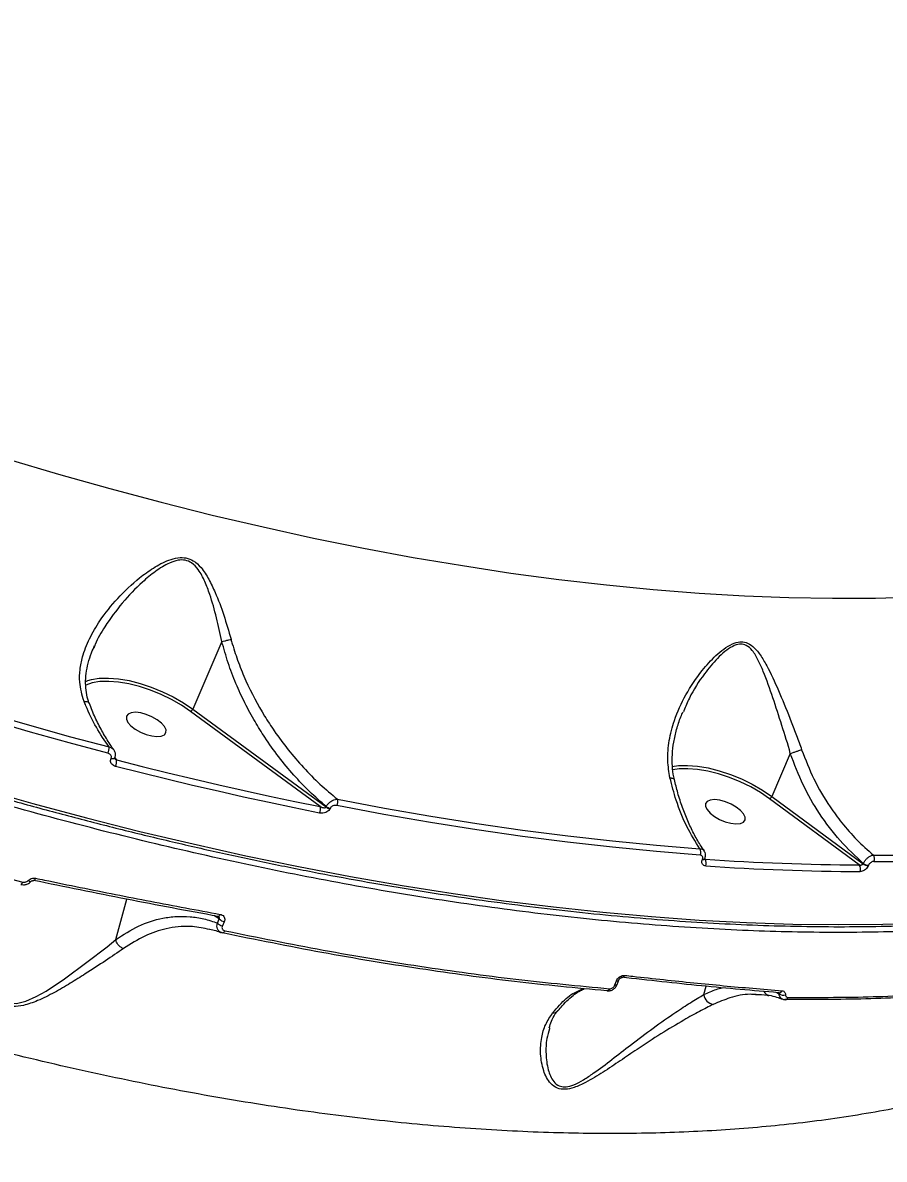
# Model space of a CAD drawing. Header units: millimetres. Extents: x -6521 to 6343, y -6174 to 4868.
# Drawn here: x -4083.4 to -3902.6, y -789.4 to -550.9 of the extents above; entities that cross this region are included whole.
import ezdxf

# ---------------------------------------------------------------- set-up
doc = ezdxf.new("R2010")
doc.units = ezdxf.units.MM
for name, color, linetype in [('DIKOM_ОБЪЕКТ', 7, 'Continuous'), ('DIKOM_РАЗМЕР_ЗОНА', 7, 'Continuous'), ('DIKOM_РАЗМЕР_ОБЪЕКТА', 7, 'Continuous')]:
    doc.layers.add(name, color=color, linetype=linetype)
doc.styles.add('style1', font='arial.ttf', dxfattribs={"width": 0.8})
doc.dimstyles.new('1-50', dxfattribs={"dimtxt": 300, "dimasz": 200, "dimexe": 100, "dimexo": 0, "dimgap": 100, "dimtad": 1, "dimtxsty": 'style1', "dimcen": 200, "dimclrd": 7, "dimclre": 7, "dimclrt": 7, "dimadec": 1, "dimazin": 2, "dimtfac": 1, "dimtmove": 0, "dimatfit": 2, "dimfxl": 0, "dimlwd": 25, "dimlwe": 18, "dimarcsym": 0})

# ---------------------------------------------------------------- blocks, each defined once
blk = doc.blocks.new('*D11')
at = {"layer": 'Defpoints', "color": 0, "transparency": 16777216}
for p in [(2818.82, 364.95), (-5102.52, -1661.02), (-5102.52, -4861.8)]:
    blk.add_point(p, dxfattribs=at)
at = {"layer": 'DIKOM_РАЗМЕР_ОБЪЕКТА', "color": 7, "lineweight": 18, "transparency": 16777216}
for p, q in [((2818.82, 364.95), (2818.82, -4961.8)), ((-5102.52, -1661.02), (-5102.52, -4961.8))]:
    blk.add_line(p, q, dxfattribs=at)
at = {"layer": 'DIKOM_РАЗМЕР_ОБЪЕКТА', "color": 7, "lineweight": 25, "transparency": 16777216}
blk.add_line((2618.82, -4861.8), (-4902.52, -4861.8), dxfattribs=at)
at = {"layer": 'DIKOM_РАЗМЕР_ОБЪЕКТА', "color": 7, "transparency": 16777216}
for points in [[(-4902.52, -4828.46), (-4902.52, -4895.13), (-5102.52, -4861.8)], [(2618.82, -4828.46), (2618.82, -4895.13), (2818.82, -4861.8)]]:
    blk.add_solid(points, dxfattribs=at)
at = {"layer": 'DIKOM_РАЗМЕР_ОБЪЕКТА', "color": 7, "transparency": 16777216, "insert": (-736, -4608.63), "char_height": 300, "attachment_point": 5, "style": 'style1'}
blk.add_mtext('7900', dxfattribs=at)
blk = doc.blocks.new('*D13')
at = {"layer": 'Defpoints', "color": 0, "transparency": 16777216}
for p in [(1683.24, 4867.99), (-4359.52, -3960.36), (6242.61, -3960.36)]:
    blk.add_point(p, dxfattribs=at)
at = {"layer": 'DIKOM_РАЗМЕР_ЗОНА', "color": 7, "lineweight": 18, "transparency": 16777216}
for p, q in [((1683.24, 4867.99), (6342.61, 4867.99)), ((-4359.52, -3960.36), (6342.61, -3960.36))]:
    blk.add_line(p, q, dxfattribs=at)
at = {"layer": 'DIKOM_РАЗМЕР_ЗОНА', "color": 7, "lineweight": 25, "transparency": 16777216}
blk.add_line((6242.61, 4667.99), (6242.61, -3760.36), dxfattribs=at)
at = {"layer": 'DIKOM_РАЗМЕР_ЗОНА', "color": 7, "transparency": 16777216}
for points in [[(6209.28, 4667.99), (6275.95, 4667.99), (6242.61, 4867.99)], [(6209.28, -3760.36), (6275.95, -3760.36), (6242.61, -3960.36)]]:
    blk.add_solid(points, dxfattribs=at)
at = {"layer": 'DIKOM_РАЗМЕР_ЗОНА', "color": 7, "transparency": 16777216, "insert": (5989.44, 630.24), "char_height": 300, "attachment_point": 5, "rotation": 90, "style": 'style1'}
blk.add_mtext('8850', dxfattribs=at)
blk = doc.blocks.new('*D14')
at = {"layer": 'Defpoints', "color": 0, "transparency": 16777216}
for p in [(4318.82, 257.45), (-6520.67, -1799.21), (4318.82, -6073.51)]:
    blk.add_point(p, dxfattribs=at)
at = {"layer": 'DIKOM_РАЗМЕР_ЗОНА', "color": 7, "lineweight": 18, "transparency": 16777216}
for p, q in [((4318.82, 257.45), (4318.82, -6173.51)), ((-6520.67, -1799.21), (-6520.67, -6173.51))]:
    blk.add_line(p, q, dxfattribs=at)
at = {"layer": 'DIKOM_РАЗМЕР_ЗОНА', "color": 7, "lineweight": 25, "transparency": 16777216}
blk.add_line((-6320.67, -6073.51), (4118.82, -6073.51), dxfattribs=at)
at = {"layer": 'DIKOM_РАЗМЕР_ЗОНА', "color": 7, "transparency": 16777216}
for points in [[(-6320.67, -6040.18), (-6320.67, -6106.84), (-6520.67, -6073.51)], [(4118.82, -6040.18), (4118.82, -6106.84), (4318.82, -6073.51)]]:
    blk.add_solid(points, dxfattribs=at)
at = {"layer": 'DIKOM_РАЗМЕР_ЗОНА', "color": 7, "transparency": 16777216, "insert": (-430.65, -5820.34), "char_height": 300, "attachment_point": 5, "style": 'style1'}
blk.add_mtext('10850', dxfattribs=at)

msp = doc.modelspace()

# ---------------------------------------------------------------- linework, layer by layer
at = {"layer": 'DIKOM_ОБЪЕКТ', "color": 7, "linetype": 'Continuous', "lineweight": 15}
for p, q in [((-4068.247, -681.593), (-4068.447, -682.126)), ((-4041.568, -680.748), (-4047.701, -694.911)), ((-4070.259, -689.171), (-4069.67, -688.941)), ((-4020.977, -715.369), (-4048.17, -695.408)), ((-4047.701, -694.911), (-4019.708, -715.458)), ((-3944.611, -695.279), (-3944.715, -695.522)), ((-4064.834, -705.311), (-4064.822, -705.284)), ((-4064.06, -705.197), (-4064.048, -705.17)), ((-4064.051, -705.142), (-4063.673, -705.596)), ((-3922.289, -704.242), (-3926.18, -713.228)), ((-3907.829, -727.603), (-3926.649, -713.726)), ((-3926.18, -713.228), (-3907.013, -727.361)), ((-4019.708, -715.458), (-4019.671, -715.373)), ((-4018.839, -715.738), (-4018.876, -715.823)), ((-3940.752, -726.488), (-3940.732, -726.442)), ((-3940.274, -726.324), (-3940.254, -726.278)), ((-3940.255, -726.279), (-3940.135, -726.425)), ((-3907.013, -727.361), (-3906.984, -727.295)), ((-3905.88, -727.69), (-3905.908, -727.756)), ((-4063.843, -743.281), (-4061.533, -734.812)), ((-4042.123, -738.958), (-4043.295, -738.261)), ((-4042.508, -739.814), (-4042.123, -738.958)), ((-4044.132, -741.139), (-4044.596, -741.069)), ((-4041.086, -739.535), (-4041.47, -740.388)), ((-4041.448, -741.887), (-4041.681, -741.793)), ((-3959.09, -752.806), (-3958.774, -751.942)), ((-3940.406, -754.804), (-3939.934, -753.075)), ((-3929.476, -754.83), (-3929.619, -754.822)), ((-3925.111, -754.399), (-3924.67, -754.643)), ((-3972.802, -761.815), (-3972.846, -761.985))]:
    msp.add_line(p, q, dxfattribs=at)
at = {"layer": 'DIKOM_ОБЪЕКТ', "color": 7, "linetype": 'Continuous', "lineweight": 15, "flags": 128}
for points in [[(-4086.727, -642.39), (-4075.882, -645.613), (-4065.068, -648.66), (-4054.297, -651.527), (-4043.578, -654.212), (-4032.921, -656.713), (-4022.336, -659.027), (-4011.833, -661.153), (-4001.422, -663.087), (-3991.112, -664.829), (-3980.913, -666.376), (-3970.834, -667.727), (-3960.886, -668.882), (-3951.076, -669.839), (-3941.415, -670.596), (-3931.911, -671.154), (-3922.573, -671.512), (-3913.41, -671.669), (-3904.43, -671.625), (-3895.641, -671.381)], [(-4065.474, -704.171), (-4073.585, -702.008), (-4081.719, -699.754), (-4089.872, -697.407), (-4098.04, -694.97), (-4106.219, -692.443), (-4114.407, -689.828), (-4122.6, -687.126), (-4130.794, -684.337)], [(-4130.424, -683.085), (-4122.249, -685.867), (-4114.074, -688.564), (-4105.904, -691.173), (-4097.743, -693.694), (-4089.593, -696.126), (-4081.458, -698.467), (-4073.342, -700.717), (-4065.249, -702.874)], [(-4048.17, -695.408), (-4050.064, -694.127), (-4052.13, -692.94), (-4054.321, -691.873), (-4056.585, -690.953), (-4058.869, -690.202), (-4061.121, -689.636), (-4063.287, -689.268), (-4065.316, -689.107), (-4067.162, -689.158), (-4068.781, -689.419), (-4070.135, -689.883), (-4070.235, -689.931)], [(-4069.67, -688.941), (-4068.957, -688.734), (-4067.287, -688.465), (-4065.384, -688.413), (-4063.291, -688.578), (-4061.057, -688.957), (-4058.735, -689.541), (-4056.379, -690.316), (-4054.044, -691.265), (-4051.785, -692.364), (-4049.654, -693.589), (-4047.701, -694.911)], [(-4060.652, -698.423), (-4059.754, -699.122), (-4058.669, -699.742), (-4057.487, -700.232), (-4056.301, -700.551), (-4055.21, -700.675), (-4054.3, -700.593), (-4053.646, -700.313), (-4053.301, -699.855), (-4053.293, -699.259), (-4053.622, -698.571), (-4054.261, -697.848), (-4055.16, -697.148), (-4056.245, -696.528), (-4057.427, -696.039), (-4058.613, -695.719), (-4059.704, -695.595), (-4060.614, -695.677), (-4061.267, -695.958), (-4061.613, -696.415), (-4061.621, -697.012), (-4061.292, -697.7), (-4060.652, -698.423)], [(-4064.059, -705.195), (-4064.063, -705.203), (-4064.135, -705.286), (-4064.256, -705.341), (-4064.42, -705.364), (-4064.616, -705.353), (-4064.834, -705.311)], [(-4064.049, -705.17), (-4064.051, -705.176), (-4064.123, -705.259), (-4064.245, -705.314), (-4064.408, -705.337), (-4064.604, -705.327), (-4064.822, -705.284)], [(-4063.673, -705.596), (-4058.283, -706.967), (-4052.906, -708.296), (-4047.543, -709.582), (-4042.195, -710.825), (-4036.864, -712.026), (-4031.55, -713.184), (-4026.254, -714.298), (-4020.977, -715.369)], [(-4021.085, -716.73), (-4026.374, -715.657), (-4031.683, -714.54), (-4037.009, -713.379), (-4042.354, -712.175), (-4047.714, -710.929), (-4053.09, -709.64), (-4058.48, -708.308), (-4063.883, -706.934)], [(-3947.103, -706.977), (-3945.766, -706.783), (-3943.863, -706.73), (-3941.77, -706.896), (-3939.536, -707.275), (-3937.214, -707.859), (-3934.858, -708.634), (-3932.523, -709.583), (-3930.264, -710.682), (-3928.133, -711.907), (-3926.18, -713.228)], [(-3926.649, -713.726), (-3928.543, -712.445), (-3930.609, -711.257), (-3932.8, -710.191), (-3935.064, -709.271), (-3937.349, -708.519), (-3939.6, -707.953), (-3941.766, -707.585), (-3943.795, -707.425), (-3945.641, -707.476), (-3946.958, -707.668)], [(-4092.577, -711.545), (-4081.264, -714.733), (-4069.993, -717.743), (-4058.774, -720.572), (-4047.615, -723.217), (-4036.525, -725.677), (-4025.516, -727.95), (-4014.595, -730.033), (-4003.772, -731.925), (-3993.055, -733.623), (-3982.455, -735.128), (-3971.98, -736.437), (-3961.638, -737.549), (-3951.439, -738.464), (-3941.391, -739.181), (-3931.502, -739.698), (-3921.781, -740.016), (-3912.237, -740.135), (-3902.876, -740.054), (-3893.707, -739.773)], [(-3941.202, -725.554), (-3950.356, -724.815), (-3959.629, -723.915), (-3969.017, -722.853), (-3978.512, -721.631), (-3988.107, -720.249), (-3997.797, -718.709), (-4007.575, -717.011), (-4017.433, -715.157)], [(-4017.314, -713.836), (-4007.478, -715.687), (-3997.722, -717.381), (-3988.053, -718.918), (-3978.479, -720.296), (-3969.005, -721.516), (-3959.638, -722.575), (-3950.384, -723.473), (-3941.251, -724.21)], [(-3939.131, -716.741), (-3938.233, -717.44), (-3937.148, -718.06), (-3935.966, -718.549), (-3934.78, -718.869), (-3933.689, -718.993), (-3932.779, -718.911), (-3932.125, -718.63), (-3931.78, -718.173), (-3931.772, -717.576), (-3932.101, -716.888), (-3932.74, -716.166), (-3933.639, -715.466), (-3934.723, -714.846), (-3935.906, -714.357), (-3937.092, -714.037), (-3938.183, -713.913), (-3939.093, -713.995), (-3939.746, -714.276), (-3940.092, -714.733), (-3940.1, -715.33), (-3939.771, -716.017), (-3939.131, -716.741)], [(-4083.362, -731.215), (-4083.417, -731.339), (-4083.475, -731.449), (-4083.533, -731.543), (-4083.591, -731.617), (-4083.647, -731.671), (-4083.699, -731.704), (-4083.747, -731.714), (-4083.789, -731.7)], [(-4082.24, -730.885), (-4082.105, -730.981), (-4081.98, -731.055), (-4081.87, -731.107), (-4081.778, -731.132), (-4081.709, -731.132), (-4081.667, -731.109)], [(-4080.684, -730.401), (-4080.736, -730.538), (-4080.791, -730.658), (-4080.847, -730.757), (-4080.902, -730.833), (-4080.955, -730.883), (-4081.005, -730.906), (-4081.036, -730.906)], [(-4092.302, -735.902), (-4092.529, -736.645), (-4092.871, -741.034), (-4092.35, -745.963), (-4091.472, -749.719), (-4089.909, -753.44), (-4088.301, -755.539), (-4087.792, -755.944), (-4086.27, -756.62), (-4084.65, -756.695), (-4082.698, -756.221), (-4080.511, -755.25), (-4078.458, -754.07), (-4074.594, -751.492), (-4069.898, -748.051), (-4065.674, -744.769), (-4063.846, -743.292), (-4063.844, -743.29), (-4063.844, -743.29)], [(-4042.355, -738.466), (-4042.376, -738.461), (-4042.43, -738.425)], [(-4041.936, -737.982), (-4041.993, -738.117), (-4042.054, -738.234), (-4042.119, -738.33), (-4042.186, -738.402), (-4042.252, -738.449), (-4042.316, -738.468), (-4042.355, -738.466)], [(-4040.959, -741.414), (-4041.015, -741.538), (-4041.075, -741.647), (-4041.139, -741.739), (-4041.204, -741.813), (-4041.268, -741.865), (-4041.332, -741.895), (-4041.392, -741.902), (-4041.448, -741.887)], [(-3957.009, -750.784), (-3957.077, -750.917), (-3957.155, -751.032), (-3957.241, -751.124), (-3957.332, -751.193), (-3957.427, -751.235), (-3957.523, -751.25), (-3957.569, -751.247)], [(-3960.214, -753.585), (-3960.27, -753.709), (-3960.336, -753.818), (-3960.409, -753.909), (-3960.488, -753.98), (-3960.57, -754.029), (-3960.655, -754.056), (-3960.739, -754.06), (-3960.821, -754.04)], [(-3924.64, -754.48), (-3924.704, -754.468), (-3924.807, -754.426)], [(-3923.327, -755.891), (-3923.362, -755.889), (-3923.457, -755.868)]]:
    msp.add_lwpolyline(points, dxfattribs=at)
at = {"layer": 'DIKOM_ОБЪЕКТ', "color": 7, "linetype": 'Continuous', "lineweight": 15}
for centre, radius, start, end in [((-4048.564, -694.568), 0.928, 295.10575, 338.32716), ((-4067.81, -703.097), 2.571, 335.32473, 4.97568), ((-4066.066, -705.906), 2.412, 334.79256, 7.38755), ((-4019.241, -714.328), 1.988, 335.3697, 14.32445), ((-3927.043, -712.886), 0.928, 295.08471, 338.33365), ((-4022.832, -715.907), 1.931, 334.77907, 16.16407), ((-4018.441, -713.699), 2.168, 234.23849, 258.43477), ((-4018.404, -713.611), 2.171, 234.27094, 258.43588), ((-3902.91, -378.962), 346.578, 269.67694, 280.60471), ((-3902.778, -379.536), 347.35, 269.67727, 280.60487), ((-3942.605, -724.932), 1.534, 336.10444, 28.08285), ((-3940.637, -726.046), 0.457, 255.46148, 322.89875), ((-3940.617, -725.999), 0.458, 255.45848, 322.37766), ((-3906.069, -235.77), 491.836, 266.02834, 269.79498), ((-3941.403, -727.199), 1.486, 335.62951, 31.39317), ((-3906.026, -726.326), 1.405, 336.72397, 34.27924), ((-3905.902, -236), 492.996, 266.0282, 269.79495), ((-3908.933, -728.436), 1.383, 336.2611, 37.05422), ((-3905.809, -725.738), 2.021, 233.43437, 267.17651), ((-3905.781, -725.674), 2.019, 233.41539, 267.19549), ((-4040.589, -737.42), 2.172, 225.07869, 256.78526), ((-4040.972, -738.263), 2.183, 225.28915, 256.81529), ((-3958.974, -752.34), 0.479, 256.07471, 323.48342), ((-3958.659, -751.478), 0.478, 256.06634, 324.06147), ((-3938.16, -754.646), 2.251, 184.02149, 262.3989), ((-3926.537, -753.512), 1.475, 206.68458, 258.67551), ((-3923.814, -753.512), 1.419, 232.86406, 290.47162), ((-3924.641, -753.846), 0.634, 270.06435, 344.53681), ((-3923.391, -755.28), 0.615, 275.96575, 346.93898), ((-3972.164, -757.197), 1.483, 269.91543, 318.39013)]:
    msp.add_arc(centre, radius, start, end, dxfattribs=at)
for points, knots in [([(-3765.298, -698.941), (-3765.314, -698.958), (-3767.809, -701.654), (-3773.862, -706.486), (-3783.536, -713.319), (-3794.379, -719.348), (-3806.148, -724.659), (-3818.809, -729.24), (-3832.557, -733.172), (-3847.394, -736.411), (-3863.292, -738.93), (-3879.902, -740.672), (-3897.149, -741.651), (-3914.948, -741.895), (-3933.588, -741.408), (-3953.041, -740.159), (-3973.257, -738.135), (-3993.791, -735.38), (-4014.565, -731.921), (-4035.497, -727.8), (-4056.929, -722.948), (-4078.806, -717.353), (-4101.06, -711.014), (-4123.204, -704.072), (-4145.162, -696.566), (-4166.867, -688.543), (-4188.674, -679.874), (-4210.508, -670.562), (-4232.293, -660.624), (-4252.648, -650.716), (-4271.57, -640.951), (-4289.089, -631.425), (-4306.302, -621.57), (-4323.157, -611.406), (-4339.474, -601.047), (-4355.175, -590.542), (-4368.704, -581.042), (-4376.889, -574.975), (-4380.222, -572.505)], [0, 0, 0, 0, 0.0001879, 0.03034, 0.0605166, 0.0906687, 0.1199697, 0.1492933, 0.1785943, 0.2087464, 0.2389231, 0.2690751, 0.2983758, 0.3276989, 0.3569996, 0.3871514, 0.4173276, 0.4474792, 0.4767802, 0.5061035, 0.5354045, 0.5655563, 0.5957329, 0.6258849, 0.6551857, 0.6845092, 0.7138099, 0.743962, 0.7741384, 0.8042903, 0.8297914, 0.8553222, 0.880853, 0.906626, 0.9323987, 0.9575224, 0.9827031, 1, 1, 1, 1]), ([(-4260.921, -645.035), (-4259.138, -645.948), (-4253.968, -648.594), (-4245.337, -652.891), (-4235.008, -657.887), (-4224.599, -662.766), (-4214.12, -667.525), (-4203.578, -672.16), (-4192.981, -676.669), (-4182.338, -681.047), (-4171.656, -685.291), (-4160.944, -689.399), (-4150.208, -693.366), (-4139.459, -697.191), (-4128.703, -700.87), (-4117.948, -704.4), (-4107.203, -707.78), (-4096.476, -711.005), (-4085.774, -714.074), (-4075.107, -716.985), (-4064.481, -719.735), (-4053.905, -722.322), (-4043.387, -724.745), (-4032.934, -727.001), (-4022.555, -729.089), (-4012.257, -731.007), (-4002.048, -732.753), (-3991.935, -734.327), (-3981.927, -735.728), (-3972.031, -736.953), (-3962.253, -738.002), (-3952.602, -738.875), (-3943.085, -739.57), (-3933.708, -740.088), (-3924.479, -740.426), (-3915.405, -740.587), (-3906.492, -740.568), (-3897.748, -740.371), (-3889.178, -739.995), (-3880.789, -739.44), (-3872.588, -738.707), (-3864.58, -737.797), (-3856.772, -736.708), (-3849.169, -735.444), (-3841.778, -734.004), (-3834.603, -732.389), (-3827.65, -730.601), (-3820.925, -728.641), (-3814.433, -726.509), (-3808.178, -724.209), (-3802.166, -721.74), (-3796.401, -719.106), (-3790.888, -716.307), (-3785.631, -713.347), (-3780.634, -710.227), (-3775.899, -706.952), (-3771.444, -703.516), (-3767.78, -700.428), (-3765.714, -698.426), (-3764.94, -697.676)], [0, 0, 0, 0, 0.0093746, 0.0271864, 0.0449983, 0.0628104, 0.0806222, 0.0984342, 0.1162461, 0.1340578, 0.1518699, 0.1696818, 0.1874937, 0.2053059, 0.2231182, 0.2409306, 0.2587433, 0.2765562, 0.2943693, 0.3121826, 0.3299962, 0.3478101, 0.3656245, 0.3834393, 0.4012543, 0.41907, 0.4368861, 0.4547026, 0.4725198, 0.4903376, 0.508156, 0.5259752, 0.5437951, 0.5616156, 0.579437, 0.5972592, 0.6150823, 0.6329063, 0.6507312, 0.668557, 0.6863838, 0.7042114, 0.7220398, 0.7398689, 0.7576988, 0.7755291, 0.7933595, 0.8111899, 0.8290198, 0.8468487, 0.8646758, 0.8825007, 0.9003223, 0.9181399, 0.9359524, 0.9537585, 0.9715574, 0.9893479, 1, 1, 1, 1]), ([(-3821.609, -742.002), (-3821.868, -742.278), (-3824.197, -744.769), (-3829.411, -749.082), (-3837.297, -754.884), (-3846.408, -760.369), (-3856.696, -765.494), (-3868.257, -770.158), (-3880.831, -774.221), (-3894.421, -777.634), (-3909.006, -780.364), (-3924.104, -782.322), (-3939.618, -783.539), (-3955.449, -784.064), (-3972.025, -783.912), (-3989.323, -783.049), (-4007.297, -781.459), (-4025.951, -779.125), (-4045.237, -776.017), (-4065.203, -772.103), (-4085.557, -767.419), (-4105.812, -762.086), (-4125.792, -756.197), (-4145.422, -749.825), (-4165.254, -742.807), (-4185.229, -735.143), (-4205.28, -726.849), (-4224.851, -718.167), (-4243.891, -709.15), (-4262.362, -699.858), (-4280.68, -690.09), (-4298.766, -679.857), (-4316.608, -669.208), (-4328.076, -661.85), (-4333.808, -658.172)], [0, 0, 0, 0, 0.0036233, 0.0326775, 0.0620207, 0.0913641, 0.1238025, 0.1562658, 0.1887038, 0.222098, 0.2555199, 0.2889135, 0.3203314, 0.3517729, 0.3831903, 0.4155145, 0.4478649, 0.4801888, 0.5136821, 0.5471754, 0.5811497, 0.6151241, 0.6470334, 0.6789679, 0.7108777, 0.7437171, 0.7765833, 0.8094233, 0.8407555, 0.8721105, 0.903443, 0.9356206, 0.9678223, 1, 1, 1, 1]), ([(-4070.502, -693.299), (-4070.893, -691.957), (-4071.528, -689.779), (-4071.383, -686.618), (-4070.782, -683.563), (-4069.432, -680.094), (-4066.996, -675.93), (-4063.504, -671.575), (-4059.619, -667.904), (-4055.974, -665.244), (-4053.256, -663.763), (-4050.887, -663.098), (-4049.078, -663.116), (-4047.354, -663.811), (-4045.713, -665.364), (-4044.255, -667.663), (-4042.683, -670.994), (-4041.115, -675.201), (-4040.147, -678.576), (-4039.658, -680.279)], [0, 0, 0, 0, 0.0742585, 0.1205074, 0.1678163, 0.2375798, 0.3094452, 0.4056713, 0.5047072, 0.5602494, 0.6168549, 0.6484756, 0.6753875, 0.7024584, 0.7386862, 0.787109, 0.836819, 0.9176523, 1, 1, 1, 1]), ([(-4041.568, -680.748), (-4041.928, -679.075), (-4042.654, -675.7), (-4043.85, -671.507), (-4045.105, -668.135), (-4046.276, -665.841), (-4047.687, -664.263), (-4049.232, -663.589), (-4050.887, -663.64), (-4053.052, -664.409), (-4055.563, -666.006), (-4058.927, -668.795), (-4062.62, -672.634), (-4065.833, -677.103), (-4067.712, -680.149), (-4068.22, -681.519), (-4068.247, -681.593)], [0, 0, 0, 0, 0.1078203, 0.2173881, 0.2807183, 0.3450999, 0.3901157, 0.4226923, 0.4552503, 0.4947601, 0.5669343, 0.6411622, 0.7698289, 0.9015444, 0.9946675, 1, 1, 1, 1]), ([(-4069.363, -693.737), (-4069.427, -693.588), (-4069.742, -692.856), (-4070.027, -691.44), (-4070.212, -689.486), (-4070.084, -687.416), (-4069.648, -685.278), (-4069.055, -683.314), (-4068.504, -682.096), (-4068.276, -681.591)], [0, 0, 0, 0, 0.0396761, 0.1943892, 0.3571714, 0.5261974, 0.700029, 0.8755511, 1, 1, 1, 1]), ([(-4041.566, -680.746), (-4041.566, -680.746), (-4041.567, -680.747), (-4041.568, -680.747), (-4041.568, -680.748), (-4041.568, -680.748)], [0, 0, 0, 0, 0.3323356, 0.6759949, 1, 1, 1, 1]), ([(-4041.566, -680.746), (-4041.378, -680.703), (-4041.002, -680.617), (-4040.393, -680.468), (-4039.944, -680.353), (-4039.725, -680.296), (-4039.658, -680.279)], [0, 0, 0, 0, 0.32524, 0.6505516, 0.8925209, 1, 1, 1, 1]), ([(-4019.671, -715.373), (-4020.848, -714.34), (-4023.2, -712.275), (-4026.53, -708.768), (-4029.688, -704.969), (-4032.385, -701.196), (-4034.743, -697.414), (-4036.782, -693.664), (-4038.678, -689.54), (-4040.329, -685.236), (-4041.154, -682.243), (-4041.566, -680.746)], [0, 0, 0, 0, 0.1183263, 0.236653, 0.3581428, 0.479628, 0.5712562, 0.6768315, 0.7823898, 0.8912054, 1, 1, 1, 1]), ([(-4039.658, -680.279), (-4039.567, -680.606), (-4039.11, -682.254), (-4038.132, -685.182), (-4036.024, -690.323), (-4033.469, -695.125), (-4030.376, -699.877), (-4027.677, -703.504), (-4024.469, -707.227), (-4021.027, -710.719), (-4018.552, -712.797), (-4017.314, -713.836)], [0, 0, 0, 0, 0.0242927, 0.1222464, 0.220215, 0.4215123, 0.5118877, 0.6322319, 0.7525881, 0.8762946, 1, 1, 1, 1]), ([(-3947.55, -709.339), (-3947.746, -708.134), (-3948.167, -705.546), (-3947.788, -701.479), (-3946.582, -696.818), (-3944.306, -691.814), (-3941.262, -687.25), (-3938.442, -684.118), (-3936.266, -682.281), (-3934.571, -681.229), (-3933.292, -680.852), (-3932.217, -680.796), (-3931.067, -681.036), (-3929.591, -682.169), (-3928.217, -684.049), (-3926.467, -687.203), (-3924.451, -691.684), (-3922.49, -696.502), (-3920.968, -700.479), (-3920.265, -702.45), (-3919.912, -703.441)], [0, 0, 0, 0, 0.0590541, 0.1267724, 0.1965302, 0.2899961, 0.3861933, 0.4527707, 0.4864322, 0.5209057, 0.5489127, 0.5542488, 0.580045, 0.6152108, 0.6617332, 0.7094924, 0.8061379, 0.9056043, 0.9525521, 1, 1, 1, 1]), ([(-3922.287, -704.241), (-3922.288, -704.24), (-3922.786, -702.247), (-3924.111, -698.275), (-3925.949, -692.46), (-3927.549, -687.923), (-3928.977, -684.644), (-3930.089, -682.719), (-3931.358, -681.521), (-3932.391, -681.272), (-3933.358, -681.336), (-3934.528, -681.744), (-3936.08, -682.837), (-3938.111, -684.739), (-3940.714, -687.951), (-3943.15, -691.647), (-3944.251, -694.384), (-3944.611, -695.279)], [0, 0, 0, 0, 0.0000203, 0.1275427, 0.2584456, 0.3927637, 0.4544908, 0.5172394, 0.5615635, 0.593065, 0.5995722, 0.6341726, 0.6774747, 0.722495, 0.8114649, 0.9383203, 1, 1, 1, 1]), ([(-4070.502, -693.299), (-4070.477, -693.298), (-4070.261, -693.29), (-4069.892, -693.333), (-4069.526, -693.495), (-4069.444, -693.677), (-4069.407, -693.758)], [0, 0, 0, 0, 0.0450586, 0.3820399, 0.7247404, 1, 1, 1, 1]), ([(-4065.249, -702.874), (-4066.161, -701.535), (-4067.949, -698.908), (-4069.59, -695.513), (-4070.377, -693.603), (-4070.502, -693.299)], [0, 0, 0, 0, 0.4665374, 0.9150208, 1, 1, 1, 1]), ([(-4064.237, -703.429), (-4064.299, -703.35), (-4064.926, -702.549), (-4066.023, -700.785), (-4067.49, -698.13), (-4068.613, -695.76), (-4069.189, -694.222), (-4069.377, -693.72)], [0, 0, 0, 0, 0.0303465, 0.3085305, 0.5868328, 0.8649461, 1, 1, 1, 1]), ([(-3946.609, -709.689), (-3946.656, -709.515), (-3946.901, -708.592), (-3947.062, -706.83), (-3947.083, -704.388), (-3946.788, -701.822), (-3946.184, -699.184), (-3945.507, -697.049), (-3944.962, -695.833), (-3944.806, -695.485)], [0, 0, 0, 0, 0.0372356, 0.1975547, 0.3672935, 0.5460382, 0.7321204, 0.923374, 1, 1, 1, 1]), ([(-4065.249, -702.874), (-4065.081, -702.916), (-4064.719, -703.005), (-4064.378, -703.224), (-4064.278, -703.412), (-4064.261, -703.445)], [0, 0, 0, 0, 0.4162744, 0.8985139, 1, 1, 1, 1]), ([(-4165.561, -704.74), (-4158.743, -707.244), (-4145.108, -712.253), (-4124.539, -719.115), (-4103.923, -725.526), (-4090.216, -729.319), (-4083.362, -731.215)], [0, 0, 0, 0, 0.2486172, 0.497233, 0.7486162, 1, 1, 1, 1]), ([(-4064.822, -705.284), (-4064.793, -705.191), (-4064.736, -705.006), (-4064.789, -704.724), (-4064.941, -704.47), (-4065.177, -704.272), (-4065.38, -704.203), (-4065.474, -704.171)], [0, 0, 0, 0, 0.1951781, 0.3900876, 0.593271, 0.8111607, 1, 1, 1, 1]), ([(-4063.883, -706.934), (-4064.021, -706.887), (-4064.315, -706.788), (-4064.661, -706.503), (-4064.883, -706.134), (-4064.96, -705.719), (-4064.876, -705.447), (-4064.834, -705.311)], [0, 0, 0, 0, 0.1890517, 0.4045252, 0.6068933, 0.8034404, 1, 1, 1, 1]), ([(-4064.063, -705.164), (-4064.04, -705.123), (-4063.903, -704.876), (-4063.878, -704.355), (-4063.991, -703.793), (-4064.197, -703.541), (-4064.262, -703.461)], [0, 0, 0, 0, 0.076622, 0.4627853, 0.8297599, 1, 1, 1, 1]), ([(-4064.032, -705.314), (-4064.044, -705.298), (-4064.08, -705.251), (-4064.078, -705.259), (-4064.062, -705.21), (-4064.056, -705.193)], [0, 0, 0, 0, 0.2545318, 0.7517738, 1, 1, 1, 1]), ([(-4064.034, -705.316), (-4064.033, -705.317), (-4063.988, -705.384), (-4063.865, -705.484), (-4063.735, -705.56), (-4063.673, -705.596)], [0, 0, 0, 0, 0.0120243, 0.5287719, 1, 1, 1, 1]), ([(-3922.289, -704.242), (-3922.289, -704.242), (-3922.288, -704.241), (-3922.288, -704.241), (-3922.288, -704.241), (-3922.287, -704.241)], [0, 0, 0, 0, 0.4908874, 0.8560822, 1, 1, 1, 1]), ([(-3906.984, -727.295), (-3908.638, -725.759), (-3911.99, -722.647), (-3916.192, -717.023), (-3919.77, -710.88), (-3921.442, -706.473), (-3922.289, -704.242)], [0, 0, 0, 0, 0.251649, 0.5098594, 0.7518698, 1, 1, 1, 1]), ([(-3922.287, -704.241), (-3922.106, -704.176), (-3921.744, -704.045), (-3921.095, -703.824), (-3920.531, -703.636), (-3920.142, -703.512), (-3919.971, -703.459), (-3919.912, -703.441)], [0, 0, 0, 0, 0.2488094, 0.49758, 0.7464167, 0.9127192, 1, 1, 1, 1]), ([(-3919.912, -703.441), (-3919.104, -705.514), (-3917.467, -709.712), (-3914.472, -714.775), (-3911.389, -718.979), (-3908.377, -722.427), (-3906.04, -724.494), (-3904.865, -725.534)], [0, 0, 0, 0, 0.2398771, 0.4858709, 0.6394223, 0.8185503, 1, 1, 1, 1]), ([(-3941.251, -724.21), (-3942.195, -722.718), (-3944.11, -719.691), (-3946.186, -714.568), (-3947.138, -710.917), (-3947.55, -709.339)], [0, 0, 0, 0, 0.3558589, 0.7214801, 1, 1, 1, 1]), ([(-3947.55, -709.339), (-3947.517, -709.341), (-3947.39, -709.348), (-3947.112, -709.386), (-3946.789, -709.493), (-3946.709, -709.637), (-3946.67, -709.708)], [0, 0, 0, 0, 0.067052, 0.26261, 0.6370092, 1, 1, 1, 1]), ([(-3940.354, -724.606), (-3940.635, -724.209), (-3941.414, -723.109), (-3942.574, -721.033), (-3943.831, -718.418), (-3944.949, -715.57), (-3945.901, -712.662), (-3946.395, -710.637), (-3946.627, -709.686)], [0, 0, 0, 0, 0.1023808, 0.2836614, 0.4664453, 0.6506079, 0.8357967, 1, 1, 1, 1]), ([(-4019.671, -715.373), (-4019.633, -715.298), (-4019.505, -715.052), (-4019.181, -714.658), (-4018.665, -714.243), (-4018.057, -713.942), (-4017.59, -713.841), (-4017.352, -713.837), (-4017.314, -713.836)], [0, 0, 0, 0, 0.0891725, 0.2936941, 0.4896406, 0.7163863, 0.9545689, 1, 1, 1, 1]), ([(-4017.433, -715.157), (-4017.592, -715.14), (-4017.873, -715.11), (-4018.273, -715.215), (-4018.577, -715.386), (-4018.758, -715.574), (-4018.82, -715.7), (-4018.839, -715.738)], [0, 0, 0, 0, 0.3025563, 0.534671, 0.7254991, 0.9170656, 1, 1, 1, 1]), ([(-4018.876, -715.823), (-4018.904, -715.88), (-4019.002, -716.078), (-4019.293, -716.374), (-4019.783, -716.644), (-4020.411, -716.803), (-4020.847, -716.756), (-4021.085, -716.73)], [0, 0, 0, 0, 0.0796165, 0.2757049, 0.4707716, 0.710531, 1, 1, 1, 1]), ([(-4020.977, -715.369), (-4020.827, -715.431), (-4020.561, -715.54), (-4020.198, -715.61), (-4019.957, -715.608), (-4019.818, -715.566), (-4019.744, -715.521), (-4019.719, -715.477), (-4019.708, -715.458)], [0, 0, 0, 0, 0.350927, 0.618214, 0.8028703, 0.8792774, 0.9492046, 1, 1, 1, 1]), ([(-3941.251, -724.21), (-3941.08, -724.242), (-3940.737, -724.306), (-3940.452, -724.481), (-3940.392, -724.626), (-3940.392, -724.627)], [0, 0, 0, 0, 0.4985655, 0.9966828, 1, 1, 1, 1]), ([(-3940.255, -726.28), (-3940.255, -726.279), (-3940.143, -726.08), (-3940.074, -725.646), (-3940.121, -725.068), (-3940.312, -724.781), (-3940.391, -724.662)], [0, 0, 0, 0, 0.0012571, 0.3942688, 0.7497964, 1, 1, 1, 1]), ([(-3940.732, -726.442), (-3940.71, -726.38), (-3940.653, -726.225), (-3940.652, -725.985), (-3940.749, -725.761), (-3940.935, -725.602), (-3941.113, -725.57), (-3941.202, -725.554)], [0, 0, 0, 0, 0.1422426, 0.3571478, 0.5715328, 0.7856949, 1, 1, 1, 1]), ([(-3940.05, -727.812), (-3940.183, -727.789), (-3940.449, -727.742), (-3940.728, -727.503), (-3940.872, -727.169), (-3940.87, -726.81), (-3940.785, -726.579), (-3940.752, -726.488)], [0, 0, 0, 0, 0.2150113, 0.4299685, 0.6447412, 0.8591859, 1, 1, 1, 1]), ([(-3940.302, -726.423), (-3940.304, -726.42), (-3940.308, -726.415), (-3940.281, -726.346), (-3940.27, -726.32)], [0, 0, 0, 0, 0.6273879, 1, 1, 1, 1]), ([(-3940.289, -726.368), (-3940.281, -726.374), (-3940.243, -726.409), (-3940.183, -726.418), (-3940.135, -726.425)], [0, 0, 0, 0, 0.1952139, 1, 1, 1, 1]), ([(-3906.984, -727.295), (-3906.935, -727.201), (-3906.793, -726.928), (-3906.445, -726.475), (-3905.937, -726.009), (-3905.375, -725.657), (-3905.034, -725.575), (-3904.865, -725.534)], [0, 0, 0, 0, 0.113137, 0.3259386, 0.5479779, 0.7754275, 1, 1, 1, 1]), ([(-3904.735, -726.881), (-3904.832, -726.89), (-3905.026, -726.91), (-3905.337, -727.06), (-3905.61, -727.279), (-3905.789, -727.503), (-3905.856, -727.642), (-3905.88, -727.69)], [0, 0, 0, 0, 0.228869, 0.4579071, 0.6785595, 0.8884569, 1, 1, 1, 1]), ([(-3907.829, -727.603), (-3907.753, -727.618), (-3907.604, -727.648), (-3907.378, -727.627), (-3907.197, -727.56), (-3907.098, -727.483), (-3907.043, -727.42), (-3907.025, -727.385), (-3907.013, -727.361)], [0, 0, 0, 0, 0.2553597, 0.4987817, 0.7167653, 0.8616284, 0.906958, 1, 1, 1, 1]), ([(-3905.908, -727.756), (-3905.943, -727.828), (-3906.046, -728.04), (-3906.322, -728.385), (-3906.742, -728.72), (-3907.219, -728.95), (-3907.518, -728.979), (-3907.667, -728.993)], [0, 0, 0, 0, 0.1082752, 0.3204517, 0.5431035, 0.7715731, 1, 1, 1, 1]), ([(-4083.761, -731.697), (-4083.568, -731.737), (-4083.142, -731.826), (-4082.455, -731.665), (-4081.942, -731.396), (-4081.726, -731.155), (-4081.679, -731.101)], [0, 0, 0, 0, 0.2591288, 0.5711228, 0.905468, 1, 1, 1, 1]), ([(-4083.362, -731.215), (-4083.32, -731.224), (-4083.166, -731.259), (-4082.874, -731.246), (-4082.518, -731.123), (-4082.333, -730.965), (-4082.24, -730.885)], [0, 0, 0, 0, 0.1085426, 0.3983706, 0.6996134, 1, 1, 1, 1]), ([(-4082.24, -730.885), (-4082.11, -730.774), (-4081.849, -730.55), (-4081.343, -730.377), (-4080.943, -730.355), (-4080.732, -730.393), (-4080.684, -730.401)], [0, 0, 0, 0, 0.3054196, 0.6114294, 0.9125912, 1, 1, 1, 1]), ([(-4081.665, -731.112), (-4081.654, -731.099), (-4081.611, -731.05), (-4081.497, -730.976), (-4081.334, -730.911), (-4081.178, -730.89), (-4081.074, -730.895), (-4081.04, -730.905), (-4081.036, -730.906)], [0, 0, 0, 0, 0.0885445, 0.3358884, 0.5596982, 0.7871293, 0.9791377, 1, 1, 1, 1]), ([(-4042.43, -738.425), (-4048.797, -737.242), (-4061.548, -734.871), (-4074.57, -732.204), (-4081.089, -730.869)], [0, 0, 0, 0, 0.4993545, 1, 1, 1, 1]), ([(-4080.684, -730.401), (-4080.056, -730.532), (-4076.912, -731.185), (-4068.83, -732.837), (-4056.493, -735.28), (-4046.791, -737.081), (-4041.936, -737.982)], [0, 0, 0, 0, 0.0480635, 0.2403253, 0.6198818, 1, 1, 1, 1]), ([(-4062.245, -745.17), (-4063.454, -746.007), (-4065.875, -747.683), (-4069.757, -750.173), (-4073.356, -752.457), (-4076.67, -754.405), (-4079.954, -756.031), (-4082.9, -757.104), (-4085.433, -757.411), (-4087.602, -756.919), (-4089.264, -755.732), (-4090.514, -754.281), (-4091.901, -752.041), (-4093.217, -748.982), (-4094.284, -744.994), (-4094.865, -741.026), (-4094.675, -737.714), (-4093.924, -735.257), (-4093.019, -734.215), (-4092.567, -733.695)], [0, 0, 0, 0, 0.0838215, 0.1677509, 0.2253337, 0.2830263, 0.3403523, 0.3851891, 0.416806, 0.4487252, 0.4828919, 0.5143311, 0.545865, 0.620699, 0.6956601, 0.7865352, 0.8772674, 0.9386809, 1, 1, 1, 1]), ([(-4063.843, -743.281), (-4062.253, -742.257), (-4059.034, -740.184), (-4054.72, -738.845), (-4051.11, -738.369), (-4048.221, -738.412), (-4045.337, -738.844), (-4043.451, -739.491), (-4042.508, -739.814)], [0, 0, 0, 0, 0.2282512, 0.4620548, 0.5944916, 0.7269329, 0.8634652, 1, 1, 1, 1]), ([(-4042.354, -738.469), (-4042.345, -738.47), (-4042.289, -738.476), (-4042.248, -738.498), (-4042.238, -738.505), (-4042.237, -738.506)], [0, 0, 0, 0, 0.1305488, 0.8903018, 1, 1, 1, 1]), ([(-4042.123, -738.958), (-4042.098, -738.926), (-4042.054, -738.87), (-4042.041, -738.789), (-4042.048, -738.713), (-4042.072, -738.659), (-4042.126, -738.586), (-4042.177, -738.542), (-4042.225, -738.513), (-4042.234, -738.507)], [0, 0, 0, 0, 0.2375108, 0.422901, 0.4888997, 0.6842163, 0.7373021, 0.9493761, 1, 1, 1, 1]), ([(-4041.936, -737.982), (-4041.786, -738.024), (-4041.484, -738.108), (-4041.155, -738.399), (-4040.977, -738.77), (-4040.953, -739.167), (-4041.044, -739.418), (-4041.086, -739.535)], [0, 0, 0, 0, 0.2131786, 0.4264914, 0.630574, 0.828851, 1, 1, 1, 1]), ([(-4044.596, -741.069), (-4045.794, -740.834), (-4048.634, -740.277), (-4053.078, -740.835), (-4057.815, -742.349), (-4060.758, -744.223), (-4062.245, -745.17)], [0, 0, 0, 0, 0.2052698, 0.4867069, 0.7406769, 1, 1, 1, 1]), ([(-4044.159, -741.087), (-4043.722, -741.178), (-4042.892, -741.351), (-4042.086, -741.689), (-4041.704, -741.849)], [0, 0, 0, 0, 0.5264352, 1, 1, 1, 1]), ([(-4041.681, -741.793), (-4041.781, -741.76), (-4042.06, -741.666), (-4042.386, -741.305), (-4042.605, -740.779), (-4042.624, -740.253), (-4042.539, -739.932), (-4042.508, -739.814)], [0, 0, 0, 0, 0.1344652, 0.3777993, 0.6186211, 0.8594826, 1, 1, 1, 1]), ([(-4041.47, -740.388), (-4041.499, -740.467), (-4041.559, -740.634), (-4041.549, -740.894), (-4041.442, -741.136), (-4041.241, -741.327), (-4041.053, -741.385), (-4040.959, -741.414)], [0, 0, 0, 0, 0.1797966, 0.3800377, 0.5811654, 0.7906421, 1, 1, 1, 1]), ([(-4040.959, -741.414), (-4034.05, -742.817), (-4020.232, -745.623), (-3999.858, -748.974), (-3979.76, -751.735), (-3966.729, -752.968), (-3960.214, -753.585)], [0, 0, 0, 0, 0.2484769, 0.4969539, 0.748476, 1, 1, 1, 1]), ([(-4063.844, -743.29), (-4063.844, -743.289), (-4063.844, -743.287), (-4063.844, -743.284), (-4063.843, -743.282), (-4063.843, -743.281)], [0, 0, 0, 0, 0.3288354, 0.7807764, 1, 1, 1, 1]), ([(-4062.245, -745.17), (-4062.282, -745.157), (-4062.425, -745.104), (-4062.748, -744.932), (-4063.184, -744.569), (-4063.626, -743.983), (-4063.767, -743.533), (-4063.844, -743.29)], [0, 0, 0, 0, 0.0513176, 0.1965535, 0.4492172, 0.7018519, 1, 1, 1, 1]), ([(-3960.821, -754.04), (-3967.248, -753.433), (-3980.1, -752.218), (-4000.078, -749.486), (-4020.498, -746.14), (-4034.465, -743.304), (-4041.448, -741.887)], [0, 0, 0, 0, 0.2484754, 0.4969505, 0.7484747, 1, 1, 1, 1]), ([(-3958.774, -751.942), (-3958.71, -751.803), (-3958.581, -751.525), (-3958.234, -751.166), (-3957.824, -750.91), (-3957.396, -750.772), (-3957.135, -750.78), (-3957.009, -750.784)], [0, 0, 0, 0, 0.2064386, 0.4133622, 0.614182, 0.8135094, 1, 1, 1, 1]), ([(-3957.009, -750.784), (-3956.463, -750.847), (-3953.733, -751.159), (-3946.753, -751.926), (-3936.21, -752.993), (-3928.092, -753.674), (-3924.029, -754.015)], [0, 0, 0, 0, 0.0480628, 0.2403234, 0.61988, 1, 1, 1, 1]), ([(-3922.792, -755.419), (-3917.13, -755.419), (-3905.806, -755.42), (-3889.561, -754.587), (-3873.844, -753.19), (-3863.962, -751.695), (-3859.021, -750.947)], [0, 0, 0, 0, 0.2486162, 0.4972326, 0.7486157, 1, 1, 1, 1]), ([(-3960.732, -754.041), (-3960.554, -754.049), (-3960.15, -754.065), (-3959.527, -753.804), (-3958.97, -753.334), (-3958.672, -752.897), (-3958.6, -752.645), (-3958.594, -752.623)], [0, 0, 0, 0, 0.1975407, 0.4485737, 0.707726, 0.9750995, 1, 1, 1, 1]), ([(-3960.214, -753.585), (-3960.148, -753.586), (-3959.996, -753.589), (-3959.734, -753.51), (-3959.458, -753.341), (-3959.222, -753.094), (-3959.134, -752.902), (-3959.09, -752.806)], [0, 0, 0, 0, 0.1487741, 0.3487459, 0.5572462, 0.7789624, 1, 1, 1, 1]), ([(-3958.589, -752.625), (-3958.515, -752.423), (-3958.41, -752.134), (-3958.304, -751.847), (-3958.272, -751.76)], [0, 0, 0, 0, 0.7000465, 1, 1, 1, 1]), ([(-3958.27, -751.758), (-3958.268, -751.752), (-3958.258, -751.715), (-3958.206, -751.62), (-3958.108, -751.498), (-3957.984, -751.388), (-3957.846, -751.306), (-3957.712, -751.257), (-3957.608, -751.243), (-3957.58, -751.247), (-3957.568, -751.249)], [0, 0, 0, 0, 0.0305403, 0.18326, 0.3138162, 0.4467324, 0.5811806, 0.7159239, 0.875773, 1, 1, 1, 1]), ([(-3924.807, -754.426), (-3930.137, -753.974), (-3940.813, -753.069), (-3952.07, -751.821), (-3957.705, -751.196)], [0, 0, 0, 0, 0.4993567, 1, 1, 1, 1]), ([(-3940.406, -754.804), (-3939.547, -754.405), (-3938.275, -753.815), (-3936.986, -753.483), (-3936.567, -753.376)], [0, 0, 0, 0, 0.6753219, 1, 1, 1, 1]), ([(-3859.789, -751.395), (-3864.667, -752.135), (-3874.422, -753.614), (-3890.043, -755.018), (-3906.311, -755.866), (-3917.742, -755.867), (-3923.457, -755.868)], [0, 0, 0, 0, 0.2486152, 0.4972307, 0.7486149, 1, 1, 1, 1]), ([(-3972.846, -761.985), (-3973.047, -762.665), (-3973.542, -764.337), (-3973.632, -767.29), (-3973.33, -769.977), (-3972.669, -771.922), (-3971.979, -773.133), (-3970.983, -773.988), (-3969.972, -774.189), (-3968.945, -774.141), (-3967.571, -773.751), (-3965.638, -772.704), (-3962.951, -770.901), (-3959.679, -768.401), (-3955.507, -765.156), (-3951.012, -761.762), (-3946.787, -758.796), (-3943.168, -756.445), (-3941.334, -755.355), (-3940.406, -754.804)], [0, 0, 0, 0, 0.0572341, 0.1408216, 0.225743, 0.260075, 0.2949633, 0.3307263, 0.3555889, 0.3619401, 0.3931616, 0.4330547, 0.4746185, 0.5567528, 0.6402745, 0.744416, 0.8508423, 0.9245278, 1, 1, 1, 1]), ([(-3972.167, -758.679), (-3971.688, -758.116), (-3970.248, -756.424), (-3968.009, -754.466), (-3966.352, -753.842), (-3965.591, -753.555)], [0, 0, 0, 0, 0.2123851, 0.6381135, 1, 1, 1, 1]), ([(-3971.042, -758.197), (-3970.757, -757.85), (-3970.013, -756.942), (-3968.842, -755.788), (-3967.553, -754.716), (-3966.403, -753.965), (-3965.744, -753.692), (-3965.448, -753.569)], [0, 0, 0, 0, 0.1397363, 0.3649988, 0.5904334, 0.8162168, 1, 1, 1, 1]), ([(-3929.619, -754.822), (-3929.99, -754.796), (-3931.752, -754.669), (-3934.738, -755.311), (-3937.294, -756.387), (-3938.458, -756.877)], [0, 0, 0, 0, 0.1266435, 0.6022378, 1, 1, 1, 1]), ([(-3929.6, -754.807), (-3929.56, -754.805), (-3928.74, -754.75), (-3927.812, -754.818), (-3926.94, -755.005), (-3926.826, -755.03)], [0, 0, 0, 0, 0.0432703, 0.8746593, 1, 1, 1, 1]), ([(-3926.828, -754.961), (-3926.794, -754.965), (-3926.202, -755.05), (-3925.24, -755.283), (-3924.32, -755.64), (-3923.893, -755.805)], [0, 0, 0, 0, 0.031203, 0.550857, 1, 1, 1, 1]), ([(-3924.67, -754.643), (-3924.665, -754.629), (-3924.648, -754.579), (-3924.646, -754.506), (-3924.688, -754.469), (-3924.707, -754.452)], [0, 0, 0, 0, 0.1762568, 0.6096145, 1, 1, 1, 1]), ([(-3923.879, -755.771), (-3923.908, -755.765), (-3924.108, -755.725), (-3924.382, -755.453), (-3924.611, -755.056), (-3924.654, -754.753), (-3924.67, -754.643)], [0, 0, 0, 0, 0.0609033, 0.423096, 0.7890753, 1, 1, 1, 1]), ([(-3924.029, -754.015), (-3923.908, -754.039), (-3923.664, -754.088), (-3923.422, -754.333), (-3923.323, -754.604), (-3923.319, -754.788), (-3923.317, -754.841)], [0, 0, 0, 0, 0.2927578, 0.584963, 0.8819586, 1, 1, 1, 1]), ([(-3923.874, -755.761), (-3923.774, -755.808), (-3923.6, -755.891), (-3923.408, -755.876), (-3923.327, -755.869)], [0, 0, 0, 0, 0.5798967, 1, 1, 1, 1]), ([(-3923.317, -754.841), (-3923.315, -754.899), (-3923.308, -755.046), (-3923.217, -755.237), (-3923.042, -755.387), (-3922.875, -755.408), (-3922.792, -755.419)], [0, 0, 0, 0, 0.1834778, 0.4626728, 0.731014, 1, 1, 1, 1]), ([(-3938.458, -756.877), (-3939.4, -757.349), (-3941.284, -758.292), (-3945.022, -760.353), (-3949.419, -763.018), (-3953.947, -765.941), (-3957.972, -768.708), (-3961.544, -771.117), (-3964.78, -773.056), (-3967.475, -774.328), (-3969.565, -774.814), (-3971.346, -774.538), (-3972.622, -773.548), (-3973.5, -772.23), (-3974.334, -770.127), (-3974.822, -767.245), (-3974.573, -763.94), (-3973.767, -761.031), (-3972.7, -759.463), (-3972.167, -758.679)], [0, 0, 0, 0, 0.0638299, 0.1277681, 0.21588, 0.3041198, 0.3656052, 0.4271892, 0.4882514, 0.5268758, 0.5576011, 0.5885663, 0.624308, 0.6585509, 0.6928965, 0.7748897, 0.856991, 0.9285281, 1, 1, 1, 1]), ([(-3972.893, -761.809), (-3972.753, -761.338), (-3972.44, -760.29), (-3971.817, -759.101), (-3971.244, -758.422), (-3971.051, -758.193)], [0, 0, 0, 0, 0.350455, 0.7813553, 1, 1, 1, 1])]:
    msp.add_open_spline(points, degree=3, knots=knots, dxfattribs=at)

# ---------------------------------------------------------------- dimensions: what is measured, and where the dimension line sits
at = {"layer": 'DIKOM_РАЗМЕР_ЗОНА'}
dim = msp.add_linear_dim(base=(6242.612, -3960.361), p1=(1683.243, 4867.991), p2=(-4359.523, -3960.361), angle=90, text='8850', dimstyle='1-50', dxfattribs=at)
dim.commit()
dim.dimension.update_dxf_attribs({"geometry": '*D13', "text_midpoint": (6242.612, 630.237), "dimtype": 160})
dim = msp.add_linear_dim(base=(4318.818, -6073.511), p1=(-6520.672, -1799.212), p2=(4318.818, 257.446), text='10850', dimstyle='1-50', dxfattribs=at)
dim.commit()
dim.dimension.update_dxf_attribs({"geometry": '*D14', "text_midpoint": (-430.645, -6073.511), "dimtype": 160})
at = {"layer": 'DIKOM_РАЗМЕР_ОБЪЕКТА'}
dim = msp.add_linear_dim(base=(-5102.518, -4861.797), p1=(2818.818, 364.955), p2=(-5102.518, -1661.024), text='7900', dimstyle='1-50', dxfattribs=at)
dim.commit()
dim.dimension.update_dxf_attribs({"geometry": '*D11', "text_midpoint": (-736.001, -4861.797), "dimtype": 160})

doc.saveas('drawing.dxf')
